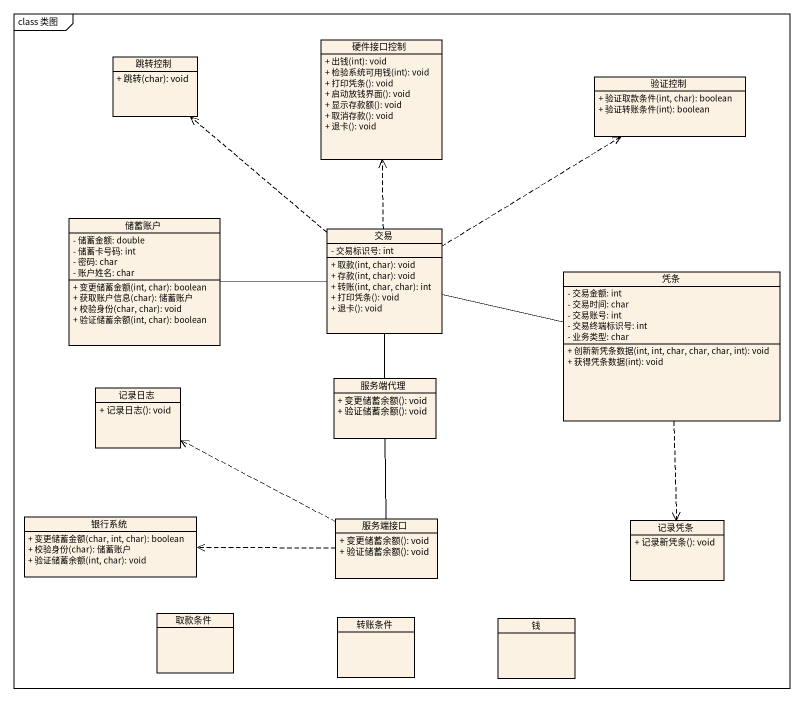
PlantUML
@startuml
mainframe class 类图
hide circle
hide empty members
skinparam classAttributeIconSize 0
class 跳转控制 {
  + 跳转(char): void
}
class 硬件接口控制 {
  + 出钱(int): void
  + 检验系统可用钱(int): void
  + 打印凭条(): void
  + 启动放钱界面(): void
  + 显示存款额(): void
  + 取消存款(): void
  + 退卡(): void
}
class 验证控制 {
  + 验证取款条件(int, char): boolean
  + 验证转账条件(int): boolean
}
class 储蓄账户 {
  - 储蓄金额: double
  - 储蓄卡号码: int
  - 密码: char
  - 账户姓名: char
  + 变更储蓄金额(int, char): boolean
  + 获取账户信息(char): 储蓄账户
  + 校验身份(char, char): void
  + 验证储蓄余额(int, char): boolean
}
class 交易 {
  - 交易标识号: int
  + 取款(int, char): void
  + 存款(int, char): void
  + 转账(int, char, char): int
  + 打印凭条(): void
  + 退卡(): void
}
class 凭条 {
  - 交易金额: int
  - 交易时间: char
  - 交易账号: int
  - 交易终端标识号: int
  - 业务类型: char
  + 创新新凭条数据(int, int, char, char, char, int): void
  + 获得凭条数据(int): void
}
class 服务端代理 {
  + 变更储蓄余额(): void
  + 验证储蓄余额(): void
}
class 记录日志 {
  + 记录日志(): void
}
class 银行系统 {
  + 变更储蓄金额(char, int, char): boolean
  + 校验身份(char): 储蓄账户
  + 验证储蓄余额(int, char): void
}
class 服务端接口 {
  + 变更储蓄余额(): void
  + 验证储蓄余额(): void
}
class 记录凭条 {
  + 记录新凭条(): void
}
class 取款条件
class 转账条件
class 钱
储蓄账户 -right- 交易
交易 .up.> 跳转控制
交易 .up.> 硬件接口控制
交易 .up.> 验证控制
交易 -right- 凭条
凭条 ..> 记录凭条
服务端代理 -up- 交易
服务端接口 -up- 服务端代理
服务端接口 .left.> 记录日志
服务端接口 .left.> 银行系统
@enduml
